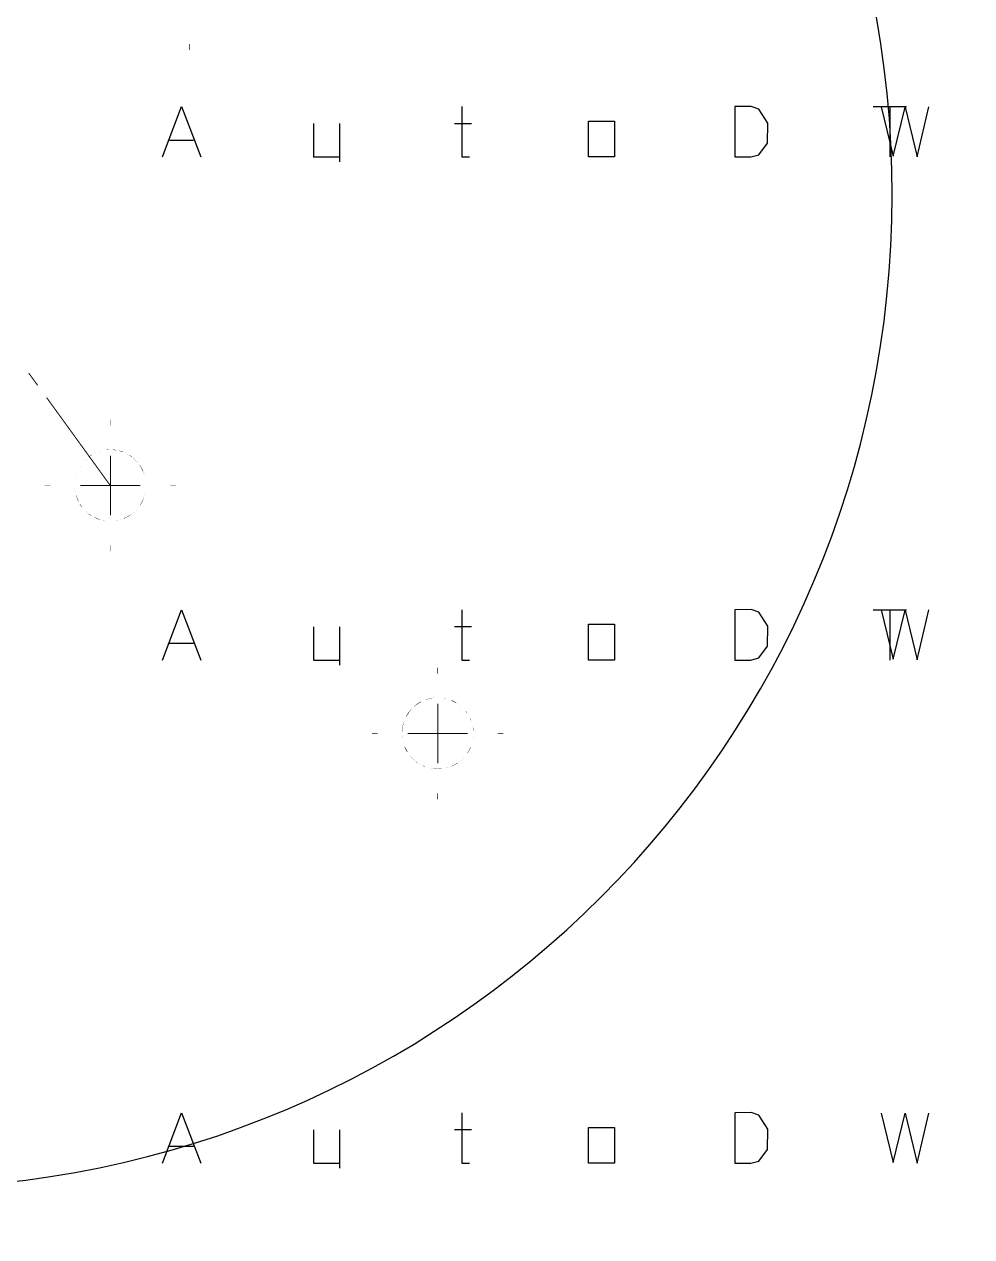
# Model space of a CAD drawing. Extents: x 0 to 595, y -1 to 841.
# Drawn here: x 226.6 to 305.9, y 624.8 to 726.2 of the extents above; entities that cross this region are included whole.
import ezdxf

# ---------------------------------------------------------------- set-up
doc = ezdxf.new("R2010")
doc.units = 0
doc.header["$MEASUREMENT"] = 0
doc.header["$XCLIPFRAME"] = 2
doc.linetypes.add('atContinuous2', pattern=[0])
for name, color, linetype in [('at_Entity', 7, 'Continuous'), ('at_Rect', 7, 'Continuous'), ('at_Solid', 7, 'Continuous'), ('at_Text', 7, 'Continuous')]:
    doc.layers.add(name, color=color, linetype=linetype)
picture_1 = doc.add_image_def('image1.jpg', size_in_pixel=(1446, 2048))

msp = doc.modelspace()

# ---------------------------------------------------------------- linework, layer by layer
at = {"color": 28}
for p, q in [((238.2, 715.12), (239.8, 719.33)), ((239.8, 719.33), (241.41, 715.12)), ((263.23, 719.33), (263.23, 715.12)), ((286.09, 719.33), (286.07, 715.12)), ((287.46, 719.34), (286.09, 719.33)), ((288.09, 719.11), (287.46, 719.34)), ((288.83, 717.94), (288.09, 719.11)), ((298.33, 719.31), (299.32, 715.17)), ((299.32, 715.17), (300.32, 719.28)), ((300.32, 719.28), (301.32, 715.13)), ((301.32, 715.13), (302.31, 719.31)), ((273.85, 718.11), (276.01, 718.11)), ((273.85, 715.12), (273.85, 718.11)), ((276.01, 718.11), (276.01, 715.12)), ((250.82, 717.9), (250.82, 715.12)), ((253.02, 717.9), (253.02, 714.7)), ((262.62, 717.92), (264.04, 717.92)), ((288.8, 716.26), (288.83, 717.94)), ((238.79, 716.52), (240.79, 716.52)), ((288.08, 715.29), (288.8, 716.26)), ((250.82, 715.12), (253.02, 715.12)), ((263.23, 715.12), (263.89, 715.12)), ((276.01, 715.12), (273.85, 715.12)), ((286.07, 715.12), (287.43, 715.12)), ((287.43, 715.12), (288.08, 715.29))]:
    msp.add_line(p, q, dxfattribs=at)
at = {"layer": 'at_Entity', "color": 28}
for p, q in [((297.66, 677.25), (300.45, 677.25)), ((299.05, 677.25), (299.05, 673.04))]:
    msp.add_line(p, q, dxfattribs=at)
at = {"layer": 'at_Entity', "color": 7}
for points in [[(240.48, 724.57, 0.0508, 0.0508, 0), (240.48, 724.07, 0.0508, 0.0508, 0)], [(227.01, 697.04, 0.0822, 0.0822, 0), (227.77, 696, 0.0822, 0.0822, 0)], [(228.51, 694.99, 0.0822, 0.0822, 0), (233.83, 687.64, 0.0822, 0.0822, 0)], [(233.85, 692.64, 0.0508, 0.0508, 0), (233.85, 693.14, 0.0508, 0.0508, 0)], [(233.7, 690.62, 0.00212, 0.00212, 0), (233.51, 690.62, 0.00212, 0.00212, 0), (233.47, 690.6, 0.00212, 0.00212, 0), (233.36, 690.6, 0.00212, 0.00212, 0), (233.32, 690.58, 0.00212, 0.00212, 0), (233.26, 690.58, 0.00212, 0.00212, 0), (233.21, 690.56, 0.00212, 0.00212, 0), (233.15, 690.56, 0.00212, 0.00212, 0), (233.11, 690.54, 0.00212, 0.00212, 0), (233.09, 690.54, 0.00212, 0.00212, 0), (233.04, 690.52, 0.00212, 0.00212, 0), (233, 690.52, 0.00212, 0.00212, 0), (232.98, 690.5, 0.00212, 0.00212, 0), (232.94, 690.5, 0.00212, 0.00212, 0), (232.9, 690.47, 0.00212, 0.00212, 0), (232.87, 690.47, 0.00212, 0.00212, 0), (232.83, 690.45, 0.00212, 0.00212, 0), (232.79, 690.45, 0.00212, 0.00212, 0), (232.77, 690.43, 0.00212, 0.00212, 0), (232.73, 690.41, 0.00212, 0.00212, 0), (232.7, 690.41, 0.00212, 0.00212, 0), (232.62, 690.37, 0.00212, 0.00212, 0), (232.6, 690.37, 0.00212, 0.00212, 0), (232.56, 690.35, 0.00212, 0.00212, 0), (232.54, 690.33, 0.00212, 0.00212, 0), (232.49, 690.31, 0.00212, 0.00212, 0), (232.47, 690.31, 0.00212, 0.00212, 0), (232.43, 690.28, 0.00212, 0.00212, 0), (232.41, 690.26, 0.00212, 0.00212, 0), (232.37, 690.24, 0.00212, 0.00212, 0), (232.34, 690.22, 0.00212, 0.00212, 0), (232.3, 690.2, 0.00212, 0.00212, 0), (232.28, 690.2, 0.00212, 0.00212, 0)], [(234.31, 690.6, 0.0297, 0.0297, 0), (234.02, 690.62, 0.0297, 0.0297, 0)], [(234.59, 690.54, 0.00212, 0.00212, 0), (234.57, 690.54, 0.00212, 0.00212, 0), (234.53, 690.56, 0.00212, 0.00212, 0), (234.46, 690.56, 0.00212, 0.00212, 0), (234.42, 690.58, 0.00212, 0.00212, 0), (234.36, 690.58, 0.00212, 0.00212, 0), (234.31, 690.6, 0.00212, 0.00212, 0)], [(232.03, 690.03, 0.00212, 0.00212, 0), (232.01, 690.01, 0.00212, 0.00212, 0), (231.96, 689.99, 0.00212, 0.00212, 0), (231.94, 689.95, 0.00212, 0.00212, 0), (231.92, 689.92, 0.00212, 0.00212, 0), (231.88, 689.9, 0.00212, 0.00212, 0), (231.86, 689.88, 0.00212, 0.00212, 0), (231.82, 689.84, 0.00212, 0.00212, 0), (231.77, 689.82, 0.00212, 0.00212, 0), (231.75, 689.78, 0.00212, 0.00212, 0), (231.71, 689.73, 0.00212, 0.00212, 0), (231.67, 689.71, 0.00212, 0.00212, 0), (231.65, 689.67, 0.00212, 0.00212, 0), (231.6, 689.63, 0.00212, 0.00212, 0), (231.58, 689.61, 0.00212, 0.00212, 0), (231.56, 689.56, 0.00212, 0.00212, 0), (231.54, 689.54, 0.00212, 0.00212, 0), (231.5, 689.52, 0.00212, 0.00212, 0), (231.48, 689.48, 0.00212, 0.00212, 0), (231.46, 689.46, 0.00212, 0.00212, 0), (231.43, 689.42, 0.00212, 0.00212, 0), (231.41, 689.39, 0.00212, 0.00212, 0), (231.39, 689.37, 0.00212, 0.00212, 0), (231.37, 689.33, 0.00212, 0.00212, 0), (231.35, 689.31, 0.00212, 0.00212, 0), (231.33, 689.27, 0.00212, 0.00212, 0), (231.31, 689.25, 0.00212, 0.00212, 0), (231.29, 689.2, 0.00212, 0.00212, 0), (231.29, 689.18, 0.00212, 0.00212, 0), (231.26, 689.14, 0.00212, 0.00212, 0), (231.24, 689.12, 0.00212, 0.00212, 0), (231.22, 689.08, 0.00212, 0.00212, 0), (231.2, 689.06, 0.00212, 0.00212, 0), (231.18, 689.01, 0.00212, 0.00212, 0), (231.18, 688.99, 0.00212, 0.00212, 0), (231.16, 688.95, 0.00212, 0.00212, 0), (231.14, 688.93, 0.00212, 0.00212, 0), (231.12, 688.89, 0.00212, 0.00212, 0), (231.12, 688.87, 0.00212, 0.00212, 0), (231.09, 688.82, 0.00212, 0.00212, 0), (231.07, 688.78, 0.00212, 0.00212, 0), (231.07, 688.76, 0.00212, 0.00212, 0), (231.05, 688.72, 0.00212, 0.00212, 0), (231.03, 688.7, 0.00212, 0.00212, 0), (231.03, 688.65, 0.00212, 0.00212, 0), (231.01, 688.61, 0.00212, 0.00212, 0), (231.01, 688.59, 0.00212, 0.00212, 0), (230.99, 688.55, 0.00212, 0.00212, 0), (230.99, 688.5, 0.00212, 0.00212, 0), (230.97, 688.48, 0.00212, 0.00212, 0), (230.97, 688.44, 0.00212, 0.00212, 0), (230.95, 688.4, 0.00212, 0.00212, 0), (230.95, 688.38, 0.00212, 0.00212, 0), (230.93, 688.34, 0.00212, 0.00212, 0), (230.93, 688.27, 0.00212, 0.00212, 0), (230.9, 688.23, 0.00212, 0.00212, 0), (230.9, 688.17, 0.00212, 0.00212, 0), (230.88, 688.12, 0.00212, 0.00212, 0), (230.88, 688.02, 0.00212, 0.00212, 0), (230.86, 687.98, 0.00212, 0.00212, 0)], [(232.28, 690.2, 0.0305, 0.0305, 0), (232.03, 690.03, 0.0305, 0.0305, 0)], [(233.85, 687.64, 0.0822, 0.0822, 0), (233.85, 690.14, 0.0822, 0.0822, 0)], [(234.89, 690.45, 0.0308, 0.0308, 0), (234.59, 690.54, 0.0308, 0.0308, 0)], [(235.44, 690.18, 0.00212, 0.00212, 0), (235.39, 690.2, 0.00212, 0.00212, 0), (235.37, 690.2, 0.00212, 0.00212, 0), (235.33, 690.22, 0.00212, 0.00212, 0), (235.31, 690.24, 0.00212, 0.00212, 0), (235.27, 690.26, 0.00212, 0.00212, 0), (235.25, 690.28, 0.00212, 0.00212, 0), (235.2, 690.31, 0.00212, 0.00212, 0), (235.18, 690.31, 0.00212, 0.00212, 0), (235.14, 690.33, 0.00212, 0.00212, 0), (235.12, 690.35, 0.00212, 0.00212, 0), (235.08, 690.37, 0.00212, 0.00212, 0), (235.06, 690.37, 0.00212, 0.00212, 0), (234.97, 690.41, 0.00212, 0.00212, 0), (234.95, 690.41, 0.00212, 0.00212, 0), (234.91, 690.43, 0.00212, 0.00212, 0), (234.89, 690.45, 0.00212, 0.00212, 0)], [(235.67, 690.01, 0.0288, 0.0288, 0), (235.44, 690.18, 0.0288, 0.0288, 0)], [(236.31, 689.33, 0.003, 0.003, 0), (236.28, 689.37, 0.003, 0.003, 0), (236.26, 689.39, 0.003, 0.003, 0), (236.24, 689.42, 0.003, 0.003, 0), (236.22, 689.46, 0.003, 0.003, 0), (236.2, 689.48, 0.003, 0.003, 0), (236.18, 689.52, 0.003, 0.003, 0), (236.14, 689.54, 0.003, 0.003, 0), (236.11, 689.56, 0.003, 0.003, 0), (236.09, 689.61, 0.003, 0.003, 0), (236.05, 689.65, 0.003, 0.003, 0), (236.03, 689.67, 0.003, 0.003, 0), (236.01, 689.71, 0.003, 0.003, 0), (235.97, 689.73, 0.003, 0.003, 0), (235.92, 689.78, 0.003, 0.003, 0), (235.9, 689.82, 0.003, 0.003, 0), (235.86, 689.84, 0.003, 0.003, 0), (235.84, 689.86, 0.003, 0.003, 0), (235.8, 689.9, 0.003, 0.003, 0), (235.75, 689.92, 0.003, 0.003, 0), (235.73, 689.95, 0.003, 0.003, 0), (235.71, 689.99, 0.003, 0.003, 0), (235.67, 690.01, 0.003, 0.003, 0)], [(236.45, 689.08, 0.0294, 0.0294, 0), (236.31, 689.33, 0.0294, 0.0294, 0)], [(236.58, 688.82, 0.0284, 0.0284, 0), (236.45, 689.08, 0.0284, 0.0284, 0)], [(236.83, 687.64, 0.00212, 0.00212, 0), (236.81, 687.68, 0.00212, 0.00212, 0), (236.81, 687.98, 0.00212, 0.00212, 0), (236.79, 688.02, 0.00212, 0.00212, 0), (236.79, 688.12, 0.00212, 0.00212, 0), (236.77, 688.17, 0.00212, 0.00212, 0), (236.77, 688.23, 0.00212, 0.00212, 0), (236.75, 688.27, 0.00212, 0.00212, 0), (236.75, 688.34, 0.00212, 0.00212, 0), (236.73, 688.38, 0.00212, 0.00212, 0), (236.73, 688.4, 0.00212, 0.00212, 0), (236.71, 688.44, 0.00212, 0.00212, 0), (236.71, 688.48, 0.00212, 0.00212, 0), (236.69, 688.5, 0.00212, 0.00212, 0), (236.69, 688.55, 0.00212, 0.00212, 0), (236.67, 688.59, 0.00212, 0.00212, 0), (236.67, 688.61, 0.00212, 0.00212, 0), (236.64, 688.65, 0.00212, 0.00212, 0), (236.64, 688.7, 0.00212, 0.00212, 0), (236.62, 688.72, 0.00212, 0.00212, 0), (236.6, 688.76, 0.00212, 0.00212, 0), (236.6, 688.78, 0.00212, 0.00212, 0), (236.58, 688.82, 0.00212, 0.00212, 0)], [(228.83, 687.64, 0.0487, 0.0487, 0), (228.34, 687.64, 0.0487, 0.0487, 0)], [(233.85, 687.64, 0.0822, 0.0822, 0), (231.33, 687.64, 0.0822, 0.0822, 0)], [(233.85, 687.64, 0.0822, 0.0822, 0), (233.85, 685.14, 0.0822, 0.0822, 0)], [(233.85, 687.64, 0.0822, 0.0822, 0), (236.35, 687.64, 0.0822, 0.0822, 0)], [(236.6, 686.51, 0.00212, 0.00212, 0), (236.6, 686.54, 0.00212, 0.00212, 0), (236.62, 686.58, 0.00212, 0.00212, 0), (236.64, 686.6, 0.00212, 0.00212, 0), (236.64, 686.64, 0.00212, 0.00212, 0), (236.67, 686.68, 0.00212, 0.00212, 0), (236.67, 686.7, 0.00212, 0.00212, 0), (236.69, 686.75, 0.00212, 0.00212, 0), (236.69, 686.79, 0.00212, 0.00212, 0), (236.71, 686.81, 0.00212, 0.00212, 0), (236.71, 686.85, 0.00212, 0.00212, 0), (236.73, 686.9, 0.00212, 0.00212, 0), (236.73, 686.92, 0.00212, 0.00212, 0), (236.75, 686.96, 0.00212, 0.00212, 0), (236.75, 687.02, 0.00212, 0.00212, 0), (236.77, 687.06, 0.00212, 0.00212, 0), (236.77, 687.13, 0.00212, 0.00212, 0), (236.79, 687.17, 0.00212, 0.00212, 0), (236.79, 687.28, 0.00212, 0.00212, 0), (236.81, 687.32, 0.00212, 0.00212, 0), (236.81, 687.62, 0.00212, 0.00212, 0), (236.83, 687.66, 0.00212, 0.00212, 0)], [(238.85, 687.64, 0.0487, 0.0487, 0), (239.33, 687.64, 0.0487, 0.0487, 0)], [(230.86, 687.36, 0.00212, 0.00212, 0), (230.86, 687.32, 0.00212, 0.00212, 0), (230.88, 687.28, 0.00212, 0.00212, 0), (230.88, 687.17, 0.00212, 0.00212, 0), (230.9, 687.13, 0.00212, 0.00212, 0), (230.9, 687.06, 0.00212, 0.00212, 0), (230.93, 687.02, 0.00212, 0.00212, 0), (230.93, 686.96, 0.00212, 0.00212, 0), (230.95, 686.92, 0.00212, 0.00212, 0), (230.95, 686.9, 0.00212, 0.00212, 0), (230.97, 686.85, 0.00212, 0.00212, 0), (230.97, 686.81, 0.00212, 0.00212, 0)], [(230.97, 686.81, 0.0248, 0.0248, 0), (231.05, 686.58, 0.0248, 0.0248, 0)], [(231.05, 686.58, 0.0303, 0.0303, 0), (231.18, 686.3, 0.0303, 0.0303, 0)], [(231.18, 686.3, 0.00212, 0.00212, 0), (231.18, 686.28, 0.00212, 0.00212, 0), (231.2, 686.24, 0.00212, 0.00212, 0), (231.22, 686.22, 0.00212, 0.00212, 0), (231.24, 686.18, 0.00212, 0.00212, 0), (231.26, 686.15, 0.00212, 0.00212, 0), (231.29, 686.11, 0.00212, 0.00212, 0), (231.29, 686.09, 0.00212, 0.00212, 0)], [(231.29, 686.09, 0.0305, 0.0305, 0), (231.46, 685.84, 0.0305, 0.0305, 0)], [(231.46, 685.84, 0.003, 0.003, 0), (231.48, 685.82, 0.003, 0.003, 0), (231.5, 685.77, 0.003, 0.003, 0), (231.54, 685.75, 0.003, 0.003, 0), (231.56, 685.73, 0.003, 0.003, 0), (231.58, 685.69, 0.003, 0.003, 0), (231.6, 685.67, 0.003, 0.003, 0), (231.65, 685.62, 0.003, 0.003, 0), (231.67, 685.58, 0.003, 0.003, 0), (231.71, 685.56, 0.003, 0.003, 0), (231.73, 685.54, 0.003, 0.003, 0), (231.75, 685.52, 0.003, 0.003, 0), (231.77, 685.48, 0.003, 0.003, 0), (231.82, 685.46, 0.003, 0.003, 0), (231.86, 685.41, 0.003, 0.003, 0), (231.88, 685.39, 0.003, 0.003, 0), (231.92, 685.37, 0.003, 0.003, 0), (231.94, 685.35, 0.003, 0.003, 0), (231.96, 685.31, 0.003, 0.003, 0), (232.01, 685.29, 0.003, 0.003, 0), (232.03, 685.26, 0.003, 0.003, 0)], [(235.5, 685.16, 0.003, 0.003, 0), (235.52, 685.18, 0.003, 0.003, 0), (235.56, 685.2, 0.003, 0.003, 0), (235.61, 685.24, 0.003, 0.003, 0), (235.65, 685.26, 0.003, 0.003, 0), (235.67, 685.29, 0.003, 0.003, 0), (235.71, 685.31, 0.003, 0.003, 0), (235.73, 685.35, 0.003, 0.003, 0), (235.75, 685.37, 0.003, 0.003, 0), (235.8, 685.39, 0.003, 0.003, 0), (235.84, 685.43, 0.003, 0.003, 0), (235.86, 685.46, 0.003, 0.003, 0), (235.9, 685.48, 0.003, 0.003, 0), (235.92, 685.52, 0.003, 0.003, 0), (235.95, 685.54, 0.003, 0.003, 0), (235.97, 685.56, 0.003, 0.003, 0), (236.01, 685.58, 0.003, 0.003, 0), (236.03, 685.62, 0.003, 0.003, 0), (236.05, 685.65, 0.003, 0.003, 0), (236.09, 685.69, 0.003, 0.003, 0), (236.11, 685.73, 0.003, 0.003, 0), (236.14, 685.75, 0.003, 0.003, 0), (236.18, 685.77, 0.003, 0.003, 0), (236.2, 685.82, 0.003, 0.003, 0), (236.22, 685.84, 0.003, 0.003, 0), (236.24, 685.88, 0.003, 0.003, 0), (236.26, 685.9, 0.003, 0.003, 0), (236.28, 685.92, 0.003, 0.003, 0), (236.31, 685.96, 0.003, 0.003, 0), (236.33, 685.98, 0.003, 0.003, 0)], [(236.33, 685.98, 0.0294, 0.0294, 0), (236.47, 686.24, 0.0294, 0.0294, 0)], [(236.47, 686.24, 0.0303, 0.0303, 0), (236.6, 686.51, 0.0303, 0.0303, 0)], [(232.03, 685.26, 0.0305, 0.0305, 0), (232.28, 685.09, 0.0305, 0.0305, 0)], [(232.28, 685.09, 0.00212, 0.00212, 0), (232.3, 685.09, 0.00212, 0.00212, 0), (232.34, 685.07, 0.00212, 0.00212, 0), (232.37, 685.05, 0.00212, 0.00212, 0), (232.41, 685.03, 0.00212, 0.00212, 0), (232.43, 685.01, 0.00212, 0.00212, 0), (232.47, 684.99, 0.00212, 0.00212, 0), (232.49, 684.99, 0.00212, 0.00212, 0)], [(232.49, 684.99, 0.0303, 0.0303, 0), (232.77, 684.86, 0.0303, 0.0303, 0)], [(232.77, 684.86, 0.0248, 0.0248, 0), (233, 684.78, 0.0248, 0.0248, 0)], [(233, 684.78, 0.00212, 0.00212, 0), (233.04, 684.78, 0.00212, 0.00212, 0), (233.09, 684.76, 0.00212, 0.00212, 0), (233.11, 684.76, 0.00212, 0.00212, 0), (233.15, 684.73, 0.00212, 0.00212, 0), (233.21, 684.73, 0.00212, 0.00212, 0), (233.26, 684.71, 0.00212, 0.00212, 0), (233.32, 684.71, 0.00212, 0.00212, 0), (233.36, 684.69, 0.00212, 0.00212, 0), (233.47, 684.69, 0.00212, 0.00212, 0), (233.51, 684.67, 0.00212, 0.00212, 0), (233.81, 684.67, 0.00212, 0.00212, 0), (233.85, 684.65, 0.00212, 0.00212, 0), (233.87, 684.67, 0.00212, 0.00212, 0), (234.17, 684.67, 0.00212, 0.00212, 0), (234.21, 684.69, 0.00212, 0.00212, 0), (234.31, 684.69, 0.00212, 0.00212, 0), (234.36, 684.71, 0.00212, 0.00212, 0), (234.42, 684.71, 0.00212, 0.00212, 0), (234.46, 684.73, 0.00212, 0.00212, 0), (234.53, 684.73, 0.00212, 0.00212, 0), (234.57, 684.76, 0.00212, 0.00212, 0), (234.59, 684.76, 0.00212, 0.00212, 0), (234.63, 684.78, 0.00212, 0.00212, 0), (234.67, 684.78, 0.00212, 0.00212, 0), (234.7, 684.8, 0.00212, 0.00212, 0), (234.74, 684.8, 0.00212, 0.00212, 0), (234.78, 684.82, 0.00212, 0.00212, 0), (234.8, 684.82, 0.00212, 0.00212, 0), (234.84, 684.84, 0.00212, 0.00212, 0), (234.89, 684.84, 0.00212, 0.00212, 0), (234.91, 684.86, 0.00212, 0.00212, 0), (234.95, 684.88, 0.00212, 0.00212, 0), (234.97, 684.88, 0.00212, 0.00212, 0)], [(234.97, 684.88, 0.0303, 0.0303, 0), (235.25, 685.01, 0.0303, 0.0303, 0)], [(235.25, 685.01, 0.0294, 0.0294, 0), (235.5, 685.16, 0.0294, 0.0294, 0)], [(233.85, 682.64, 0.0508, 0.0508, 0), (233.85, 682.13, 0.0508, 0.0508, 0)], [(261.23, 671.9, 0.0508, 0.0508, 0), (261.23, 672.41, 0.0508, 0.0508, 0)], [(259.45, 669.32, 0.0241, 0.0241, 0), (259.26, 669.17, 0.0241, 0.0241, 0)], [(259.82, 669.55, 0.0429, 0.0429, 0), (259.45, 669.32, 0.0429, 0.0429, 0)], [(260.22, 669.72, 0.00212, 0.00212, 0), (260.18, 669.72, 0.00212, 0.00212, 0), (260.15, 669.7, 0.00212, 0.00212, 0), (260.11, 669.68, 0.00212, 0.00212, 0), (260.09, 669.68, 0.00212, 0.00212, 0), (260.05, 669.65, 0.00212, 0.00212, 0), (260.01, 669.63, 0.00212, 0.00212, 0), (259.98, 669.63, 0.00212, 0.00212, 0), (259.94, 669.61, 0.00212, 0.00212, 0), (259.92, 669.59, 0.00212, 0.00212, 0), (259.88, 669.57, 0.00212, 0.00212, 0), (259.86, 669.57, 0.00212, 0.00212, 0), (259.82, 669.55, 0.00212, 0.00212, 0)], [(260.43, 669.78, 0.0221, 0.0221, 0), (260.22, 669.72, 0.0221, 0.0221, 0)], [(260.64, 669.85, 0.0221, 0.0221, 0), (260.43, 669.78, 0.0221, 0.0221, 0)], [(260.85, 669.87, 0.0213, 0.0213, 0), (260.64, 669.85, 0.0213, 0.0213, 0)], [(261.09, 669.89, 0.00474, 0.00474, 0), (260.9, 669.89, 0.00474, 0.00474, 0), (260.85, 669.87, 0.00474, 0.00474, 0)], [(261.23, 666.9, 0.0822, 0.0822, 0), (261.23, 669.4, 0.0822, 0.0822, 0)], [(262.36, 669.68, 0.00212, 0.00212, 0), (262.34, 669.68, 0.00212, 0.00212, 0), (262.29, 669.7, 0.00212, 0.00212, 0), (262.27, 669.72, 0.00212, 0.00212, 0), (262.23, 669.72, 0.00212, 0.00212, 0), (262.19, 669.74, 0.00212, 0.00212, 0), (262.17, 669.74, 0.00212, 0.00212, 0), (262.12, 669.76, 0.00212, 0.00212, 0), (262.08, 669.76, 0.00212, 0.00212, 0), (262.06, 669.78, 0.00212, 0.00212, 0), (262.02, 669.78, 0.00212, 0.00212, 0), (261.98, 669.8, 0.00212, 0.00212, 0), (261.95, 669.8, 0.00212, 0.00212, 0), (261.91, 669.82, 0.00212, 0.00212, 0), (261.85, 669.82, 0.00212, 0.00212, 0), (261.81, 669.85, 0.00212, 0.00212, 0), (261.74, 669.85, 0.00212, 0.00212, 0), (261.7, 669.87, 0.00212, 0.00212, 0), (261.59, 669.87, 0.00212, 0.00212, 0), (261.55, 669.89, 0.00212, 0.00212, 0), (261.51, 669.89, 0.00212, 0.00212, 0)], [(262.76, 669.46, 0.0455, 0.0455, 0), (262.36, 669.68, 0.0455, 0.0455, 0)], [(263.59, 668.74, 0.00212, 0.00212, 0), (263.56, 668.79, 0.00212, 0.00212, 0), (263.52, 668.81, 0.00212, 0.00212, 0), (263.5, 668.83, 0.00212, 0.00212, 0), (263.48, 668.87, 0.00212, 0.00212, 0), (263.44, 668.91, 0.00212, 0.00212, 0), (263.42, 668.93, 0.00212, 0.00212, 0), (263.39, 668.98, 0.00212, 0.00212, 0), (263.35, 669, 0.00212, 0.00212, 0), (263.33, 669.02, 0.00212, 0.00212, 0), (263.31, 669.04, 0.00212, 0.00212, 0), (263.29, 669.08, 0.00212, 0.00212, 0), (263.25, 669.1, 0.00212, 0.00212, 0), (263.23, 669.13, 0.00212, 0.00212, 0), (263.18, 669.17, 0.00212, 0.00212, 0), (263.14, 669.19, 0.00212, 0.00212, 0), (263.12, 669.21, 0.00212, 0.00212, 0), (263.1, 669.25, 0.00212, 0.00212, 0), (263.06, 669.27, 0.00212, 0.00212, 0), (263.03, 669.29, 0.00212, 0.00212, 0), (262.99, 669.32, 0.00212, 0.00212, 0), (262.95, 669.36, 0.00212, 0.00212, 0), (262.91, 669.38, 0.00212, 0.00212, 0), (262.89, 669.4, 0.00212, 0.00212, 0), (262.84, 669.42, 0.00212, 0.00212, 0), (262.82, 669.44, 0.00212, 0.00212, 0), (262.78, 669.46, 0.00212, 0.00212, 0), (262.76, 669.46, 0.00212, 0.00212, 0)], [(258.59, 668.32, 0.00212, 0.00212, 0), (258.57, 668.28, 0.00212, 0.00212, 0), (258.57, 668.26, 0.00212, 0.00212, 0), (258.54, 668.21, 0.00212, 0.00212, 0), (258.52, 668.19, 0.00212, 0.00212, 0), (258.5, 668.15, 0.00212, 0.00212, 0), (258.5, 668.13, 0.00212, 0.00212, 0), (258.46, 668.05, 0.00212, 0.00212, 0), (258.46, 668.02, 0.00212, 0.00212, 0), (258.44, 667.98, 0.00212, 0.00212, 0), (258.42, 667.96, 0.00212, 0.00212, 0), (258.42, 667.92, 0.00212, 0.00212, 0)], [(258.82, 668.68, 0.0429, 0.0429, 0), (258.59, 668.32, 0.0429, 0.0429, 0)], [(258.97, 668.87, 0.0241, 0.0241, 0), (258.82, 668.68, 0.0241, 0.0241, 0)], [(259.26, 669.17, 0.003, 0.003, 0), (259.22, 669.13, 0.003, 0.003, 0), (259.2, 669.1, 0.003, 0.003, 0), (259.16, 669.08, 0.003, 0.003, 0), (259.14, 669.04, 0.003, 0.003, 0), (259.12, 669.02, 0.003, 0.003, 0), (259.09, 669, 0.003, 0.003, 0), (259.05, 668.98, 0.003, 0.003, 0), (259.03, 668.93, 0.003, 0.003, 0), (259.01, 668.91, 0.003, 0.003, 0), (258.97, 668.87, 0.003, 0.003, 0)], [(263.71, 668.57, 0.0212, 0.0212, 0), (263.59, 668.74, 0.0212, 0.0212, 0)], [(263.92, 668.19, 0.00212, 0.00212, 0), (263.9, 668.21, 0.00212, 0.00212, 0), (263.88, 668.26, 0.00212, 0.00212, 0), (263.88, 668.28, 0.00212, 0.00212, 0), (263.86, 668.32, 0.00212, 0.00212, 0), (263.84, 668.34, 0.00212, 0.00212, 0), (263.82, 668.38, 0.00212, 0.00212, 0), (263.8, 668.41, 0.00212, 0.00212, 0), (263.78, 668.45, 0.00212, 0.00212, 0), (263.78, 668.47, 0.00212, 0.00212, 0), (263.75, 668.51, 0.00212, 0.00212, 0), (263.73, 668.53, 0.00212, 0.00212, 0), (263.71, 668.57, 0.00212, 0.00212, 0)], [(258.27, 667.28, 0.00474, 0.00474, 0), (258.25, 667.24, 0.00474, 0.00474, 0), (258.25, 667.05, 0.00474, 0.00474, 0)], [(258.29, 667.49, 0.0213, 0.0213, 0), (258.27, 667.28, 0.0213, 0.0213, 0)], [(258.35, 667.71, 0.0221, 0.0221, 0), (258.29, 667.49, 0.0221, 0.0221, 0)], [(258.42, 667.92, 0.0221, 0.0221, 0), (258.35, 667.71, 0.0221, 0.0221, 0)], [(264.01, 667.98, 0.0228, 0.0228, 0), (263.92, 668.19, 0.0228, 0.0228, 0)], [(264.18, 667.35, 0.00212, 0.00212, 0), (264.18, 667.39, 0.00212, 0.00212, 0), (264.16, 667.43, 0.00212, 0.00212, 0), (264.16, 667.49, 0.00212, 0.00212, 0), (264.14, 667.54, 0.00212, 0.00212, 0), (264.14, 667.6, 0.00212, 0.00212, 0), (264.11, 667.64, 0.00212, 0.00212, 0), (264.11, 667.66, 0.00212, 0.00212, 0), (264.09, 667.71, 0.00212, 0.00212, 0), (264.09, 667.75, 0.00212, 0.00212, 0), (264.07, 667.77, 0.00212, 0.00212, 0), (264.07, 667.81, 0.00212, 0.00212, 0), (264.05, 667.85, 0.00212, 0.00212, 0), (264.05, 667.88, 0.00212, 0.00212, 0), (264.03, 667.92, 0.00212, 0.00212, 0), (264.03, 667.96, 0.00212, 0.00212, 0), (264.01, 667.98, 0.00212, 0.00212, 0)], [(264.2, 667.13, 0.0213, 0.0213, 0), (264.18, 667.35, 0.0213, 0.0213, 0)], [(256.21, 666.9, 0.0487, 0.0487, 0), (255.73, 666.9, 0.0487, 0.0487, 0)], [(258.25, 666.63, 0.00212, 0.00212, 0), (258.25, 666.58, 0.00212, 0.00212, 0), (258.27, 666.54, 0.00212, 0.00212, 0), (258.27, 666.44, 0.00212, 0.00212, 0), (258.29, 666.39, 0.00212, 0.00212, 0), (258.29, 666.33, 0.00212, 0.00212, 0), (258.31, 666.29, 0.00212, 0.00212, 0), (258.31, 666.22, 0.00212, 0.00212, 0), (258.33, 666.18, 0.00212, 0.00212, 0), (258.33, 666.16, 0.00212, 0.00212, 0), (258.35, 666.12, 0.00212, 0.00212, 0), (258.35, 666.08, 0.00212, 0.00212, 0), (258.37, 666.05, 0.00212, 0.00212, 0), (258.37, 666.01, 0.00212, 0.00212, 0), (258.4, 665.97, 0.00212, 0.00212, 0), (258.4, 665.95, 0.00212, 0.00212, 0), (258.42, 665.91, 0.00212, 0.00212, 0), (258.42, 665.86, 0.00212, 0.00212, 0), (258.44, 665.84, 0.00212, 0.00212, 0), (258.46, 665.8, 0.00212, 0.00212, 0), (258.46, 665.78, 0.00212, 0.00212, 0)], [(261.23, 666.9, 0.0822, 0.0822, 0), (258.71, 666.9, 0.0822, 0.0822, 0)], [(261.23, 666.9, 0.0822, 0.0822, 0), (261.23, 664.4, 0.0822, 0.0822, 0)], [(261.23, 666.9, 0.0822, 0.0822, 0), (263.73, 666.9, 0.0822, 0.0822, 0)], [(263.99, 665.78, 0.00212, 0.00212, 0), (263.99, 665.8, 0.00212, 0.00212, 0), (264.01, 665.84, 0.00212, 0.00212, 0), (264.03, 665.86, 0.00212, 0.00212, 0), (264.03, 665.91, 0.00212, 0.00212, 0), (264.05, 665.95, 0.00212, 0.00212, 0), (264.05, 665.97, 0.00212, 0.00212, 0), (264.07, 666.01, 0.00212, 0.00212, 0), (264.07, 666.05, 0.00212, 0.00212, 0), (264.09, 666.08, 0.00212, 0.00212, 0), (264.09, 666.12, 0.00212, 0.00212, 0), (264.11, 666.16, 0.00212, 0.00212, 0), (264.11, 666.18, 0.00212, 0.00212, 0), (264.14, 666.22, 0.00212, 0.00212, 0), (264.14, 666.29, 0.00212, 0.00212, 0), (264.16, 666.33, 0.00212, 0.00212, 0), (264.16, 666.39, 0.00212, 0.00212, 0), (264.18, 666.44, 0.00212, 0.00212, 0), (264.18, 666.54, 0.00212, 0.00212, 0), (264.2, 666.58, 0.00212, 0.00212, 0), (264.2, 666.88, 0.00212, 0.00212, 0), (264.22, 666.92, 0.00212, 0.00212, 0)], [(264.22, 666.9, 0.00474, 0.00474, 0), (264.2, 666.94, 0.00474, 0.00474, 0), (264.2, 667.13, 0.00474, 0.00474, 0)], [(266.23, 666.9, 0.0487, 0.0487, 0), (266.72, 666.9, 0.0487, 0.0487, 0)], [(258.46, 665.78, 0.0455, 0.0455, 0), (258.67, 665.38, 0.0455, 0.0455, 0)], [(258.67, 665.38, 0.00212, 0.00212, 0), (258.67, 665.36, 0.00212, 0.00212, 0), (258.69, 665.31, 0.00212, 0.00212, 0), (258.71, 665.29, 0.00212, 0.00212, 0), (258.73, 665.25, 0.00212, 0.00212, 0), (258.76, 665.23, 0.00212, 0.00212, 0), (258.78, 665.19, 0.00212, 0.00212, 0), (258.82, 665.14, 0.00212, 0.00212, 0), (258.84, 665.1, 0.00212, 0.00212, 0), (258.86, 665.08, 0.00212, 0.00212, 0), (258.88, 665.04, 0.00212, 0.00212, 0), (258.93, 665.02, 0.00212, 0.00212, 0), (258.95, 665, 0.00212, 0.00212, 0), (258.97, 664.95, 0.00212, 0.00212, 0), (259.01, 664.91, 0.00212, 0.00212, 0), (259.03, 664.89, 0.00212, 0.00212, 0), (259.05, 664.85, 0.00212, 0.00212, 0), (259.09, 664.83, 0.00212, 0.00212, 0), (259.12, 664.8, 0.00212, 0.00212, 0), (259.14, 664.78, 0.00212, 0.00212, 0), (259.16, 664.74, 0.00212, 0.00212, 0), (259.2, 664.72, 0.00212, 0.00212, 0), (259.22, 664.7, 0.00212, 0.00212, 0), (259.26, 664.66, 0.00212, 0.00212, 0), (259.31, 664.64, 0.00212, 0.00212, 0), (259.33, 664.61, 0.00212, 0.00212, 0), (259.35, 664.57, 0.00212, 0.00212, 0), (259.39, 664.55, 0.00212, 0.00212, 0)], [(262.89, 664.42, 0.003, 0.003, 0), (262.91, 664.44, 0.003, 0.003, 0), (262.95, 664.47, 0.003, 0.003, 0), (262.97, 664.49, 0.003, 0.003, 0), (262.99, 664.51, 0.003, 0.003, 0), (263.03, 664.53, 0.003, 0.003, 0), (263.06, 664.55, 0.003, 0.003, 0), (263.1, 664.57, 0.003, 0.003, 0), (263.12, 664.61, 0.003, 0.003, 0), (263.14, 664.64, 0.003, 0.003, 0), (263.18, 664.66, 0.003, 0.003, 0), (263.23, 664.7, 0.003, 0.003, 0), (263.25, 664.72, 0.003, 0.003, 0), (263.29, 664.74, 0.003, 0.003, 0), (263.31, 664.78, 0.003, 0.003, 0), (263.33, 664.8, 0.003, 0.003, 0), (263.35, 664.83, 0.003, 0.003, 0), (263.39, 664.85, 0.003, 0.003, 0), (263.42, 664.89, 0.003, 0.003, 0), (263.44, 664.91, 0.003, 0.003, 0), (263.48, 664.95, 0.003, 0.003, 0), (263.5, 665, 0.003, 0.003, 0), (263.52, 665.02, 0.003, 0.003, 0), (263.56, 665.04, 0.003, 0.003, 0), (263.59, 665.08, 0.003, 0.003, 0), (263.61, 665.1, 0.003, 0.003, 0), (263.63, 665.14, 0.003, 0.003, 0), (263.67, 665.19, 0.003, 0.003, 0), (263.69, 665.23, 0.003, 0.003, 0), (263.71, 665.25, 0.003, 0.003, 0)], [(263.71, 665.25, 0.0294, 0.0294, 0), (263.86, 665.5, 0.0294, 0.0294, 0)], [(263.86, 665.5, 0.0303, 0.0303, 0), (263.99, 665.78, 0.0303, 0.0303, 0)], [(259.39, 664.55, 0.0212, 0.0212, 0), (259.56, 664.42, 0.0212, 0.0212, 0)], [(259.56, 664.42, 0.00212, 0.00212, 0), (259.6, 664.4, 0.00212, 0.00212, 0), (259.62, 664.38, 0.00212, 0.00212, 0), (259.67, 664.36, 0.00212, 0.00212, 0), (259.69, 664.36, 0.00212, 0.00212, 0), (259.73, 664.34, 0.00212, 0.00212, 0), (259.75, 664.32, 0.00212, 0.00212, 0), (259.79, 664.3, 0.00212, 0.00212, 0), (259.82, 664.28, 0.00212, 0.00212, 0), (259.86, 664.25, 0.00212, 0.00212, 0), (259.88, 664.25, 0.00212, 0.00212, 0), (259.92, 664.23, 0.00212, 0.00212, 0), (259.94, 664.21, 0.00212, 0.00212, 0)], [(262.36, 664.15, 0.0303, 0.0303, 0), (262.63, 664.28, 0.0303, 0.0303, 0)], [(262.63, 664.28, 0.0294, 0.0294, 0), (262.89, 664.42, 0.0294, 0.0294, 0)], [(259.94, 664.21, 0.0228, 0.0228, 0), (260.15, 664.13, 0.0228, 0.0228, 0)], [(260.15, 664.13, 0.00212, 0.00212, 0), (260.18, 664.11, 0.00212, 0.00212, 0), (260.22, 664.11, 0.00212, 0.00212, 0), (260.26, 664.08, 0.00212, 0.00212, 0), (260.28, 664.08, 0.00212, 0.00212, 0), (260.32, 664.06, 0.00212, 0.00212, 0), (260.37, 664.06, 0.00212, 0.00212, 0), (260.39, 664.04, 0.00212, 0.00212, 0), (260.43, 664.04, 0.00212, 0.00212, 0), (260.47, 664.02, 0.00212, 0.00212, 0), (260.49, 664.02, 0.00212, 0.00212, 0), (260.54, 664, 0.00212, 0.00212, 0), (260.6, 664, 0.00212, 0.00212, 0), (260.64, 663.98, 0.00212, 0.00212, 0), (260.7, 663.98, 0.00212, 0.00212, 0), (260.75, 663.96, 0.00212, 0.00212, 0), (260.79, 663.96, 0.00212, 0.00212, 0)], [(260.79, 663.96, 0.0213, 0.0213, 0), (261, 663.94, 0.0213, 0.0213, 0)], [(261, 663.94, 0.00212, 0.00212, 0), (261.19, 663.94, 0.00212, 0.00212, 0), (261.23, 663.91, 0.00212, 0.00212, 0), (261.26, 663.94, 0.00212, 0.00212, 0), (261.55, 663.94, 0.00212, 0.00212, 0), (261.59, 663.96, 0.00212, 0.00212, 0), (261.7, 663.96, 0.00212, 0.00212, 0), (261.74, 663.98, 0.00212, 0.00212, 0), (261.81, 663.98, 0.00212, 0.00212, 0), (261.85, 664, 0.00212, 0.00212, 0), (261.91, 664, 0.00212, 0.00212, 0), (261.95, 664.02, 0.00212, 0.00212, 0), (261.98, 664.02, 0.00212, 0.00212, 0), (262.02, 664.04, 0.00212, 0.00212, 0), (262.06, 664.04, 0.00212, 0.00212, 0), (262.08, 664.06, 0.00212, 0.00212, 0), (262.12, 664.06, 0.00212, 0.00212, 0), (262.17, 664.08, 0.00212, 0.00212, 0), (262.19, 664.08, 0.00212, 0.00212, 0), (262.23, 664.11, 0.00212, 0.00212, 0), (262.27, 664.11, 0.00212, 0.00212, 0), (262.29, 664.13, 0.00212, 0.00212, 0), (262.34, 664.15, 0.00212, 0.00212, 0), (262.36, 664.15, 0.00212, 0.00212, 0)], [(261.23, 661.88, 0.0487, 0.0487, 0), (261.23, 661.39, 0.0487, 0.0487, 0)]]:
    msp.add_lwpolyline(points, format="xyseb", dxfattribs=at)
at = {"layer": 'at_Entity', "color": 7, "linetype": 'atContinuous2'}
for centre, radius, start, end in [((216.16, 711.9), 83.09, 0.022, 89.9969), ((216.1, 712.01), 83.14, 270.0592, 359.962)]:
    msp.add_arc(centre, radius, start, end, dxfattribs=at)
at = {"layer": 'at_Rect', "color": 28}
for p, q in [((297.66, 719.33), (300.45, 719.33)), ((299.05, 719.33), (299.05, 715.12))]:
    msp.add_line(p, q, dxfattribs=at)
at = {"layer": 'at_Solid', "color": 28}
for p, q in [((238.2, 630.97), (239.8, 635.17)), ((239.8, 635.17), (241.41, 630.97)), ((263.23, 635.17), (263.23, 630.97)), ((286.09, 635.17), (286.07, 630.97)), ((287.46, 635.19), (286.09, 635.17)), ((288.09, 634.96), (287.46, 635.19)), ((288.83, 633.79), (288.09, 634.96)), ((298.33, 635.15), (299.32, 631.02)), ((299.32, 631.02), (300.32, 635.13)), ((300.32, 635.13), (301.32, 630.97)), ((301.32, 630.97), (302.31, 635.15)), ((273.85, 633.95), (276.01, 633.95)), ((273.85, 630.97), (273.85, 633.95)), ((276.01, 633.95), (276.01, 630.97)), ((250.82, 633.75), (250.82, 630.97)), ((253.02, 633.75), (253.02, 630.55)), ((262.62, 633.77), (264.04, 633.77)), ((288.8, 632.11), (288.83, 633.79)), ((238.79, 632.37), (240.79, 632.37)), ((288.08, 631.14), (288.8, 632.11)), ((250.82, 630.97), (253.02, 630.97)), ((263.23, 630.97), (263.89, 630.97)), ((276.01, 630.97), (273.85, 630.97)), ((286.07, 630.97), (287.43, 630.97)), ((287.43, 630.97), (288.08, 631.14))]:
    msp.add_line(p, q, dxfattribs=at)
at = {"layer": 'at_Text', "color": 28}
for p, q in [((238.2, 673.04), (239.8, 677.25)), ((239.8, 677.25), (241.41, 673.04)), ((263.23, 677.25), (263.23, 673.04)), ((286.09, 677.25), (286.07, 673.04)), ((287.46, 677.27), (286.09, 677.25)), ((288.09, 677.04), (287.46, 677.27)), ((288.83, 675.86), (288.09, 677.04)), ((298.33, 677.23), (299.32, 673.1)), ((299.32, 673.1), (300.32, 677.21)), ((300.32, 677.21), (301.32, 673.05)), ((301.32, 673.05), (302.31, 677.23)), ((250.82, 675.83), (250.82, 673.04)), ((253.02, 675.83), (253.02, 672.62)), ((262.62, 675.84), (264.04, 675.84)), ((273.85, 676.03), (276.01, 676.03)), ((273.85, 673.04), (273.85, 676.03)), ((276.01, 676.03), (276.01, 673.04)), ((288.8, 674.19), (288.83, 675.86)), ((238.79, 674.44), (240.79, 674.44)), ((288.08, 673.21), (288.8, 674.19)), ((250.82, 673.04), (253.02, 673.04)), ((263.23, 673.04), (263.89, 673.04)), ((276.01, 673.04), (273.85, 673.04)), ((286.07, 673.04), (287.43, 673.04)), ((287.43, 673.04), (288.08, 673.21))]:
    msp.add_line(p, q, dxfattribs=at)

# ---------------------------------------------------------------- pictures from other files: only their frames are drawn
image = msp.add_image(picture_1, insert=(0, 0.01), size_in_units=(594.46, 841.54))
image.set_boundary_path([(0.026, 2047.983), (1446.026, 2047.983), (1446.026, -0.017), (0.026, -0.017), (0.026, 2047.983)])

doc.saveas('drawing.dxf')
